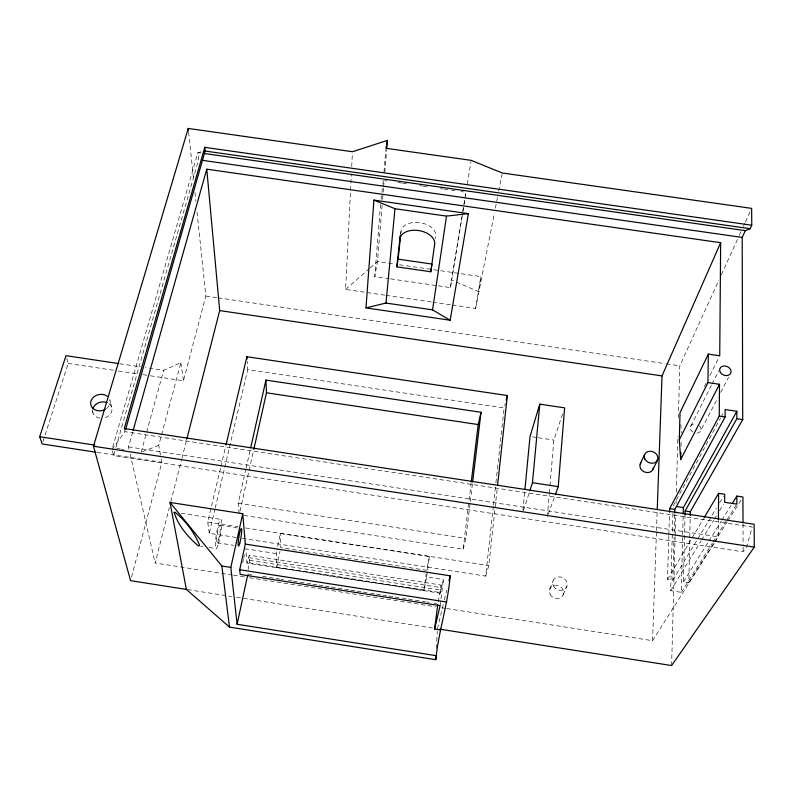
<?xml version="1.0" encoding="UTF-8"?>
<svg xmlns="http://www.w3.org/2000/svg" width="794" height="794" viewBox="0 0 794 794"><rect width="100%" height="100%" fill="white"/><g stroke="black" fill="none" stroke-linecap="round" stroke-linejoin="round"><path stroke-width="0.6" stroke-dasharray="3.97 2.98" d="M714.977 542.054L718.262 536.863L718.391 521.142M685.043 514.621L683.495 581.804L688.825 582.627L690.194 516.626M672.895 513.41L670.682 590.676L681.321 592.324L682.671 535.841M682.701 534.61L683.177 514.969M681.024 446.159L681.183 440.065M668.836 535.434L667.506 579.342L672.836 580.166L674.017 537.459M674.156 532.576L674.662 514.274M671.605 665.551L675.128 536.734M675.158 535.493L675.734 514.443M676.041 503.297L676.111 500.816M676.339 492.141L677.868 436.412M678.374 417.833L679.793 365.806L718.798 280.342M668.866 534.213L669.491 513.48M446.724 608.532L652.559 640.679L656.449 531.801M656.489 530.561L657.194 510.76M384.862 295.179L345.618 289.433L351.295 175.107M351.722 166.502L352.387 152.974M436.363 648.569L436.69 642.386M436.76 641.155L437.276 631.27M389.397 278.704L374.748 276.57L380.753 201.974M383.998 172.129L385.844 149.49M382.103 205.259L377.478 261.573L374.748 276.57M382.609 199.135L383.512 188.118M383.611 186.898L384.117 180.774M384.822 172.209L386.628 150.165M547.354 516.656L549.24 494.424M549.339 493.183L549.865 487.01M549.974 485.769L553.855 440.065L562.708 413.605M440.293 593.227L441.146 585.059L249.247 555.224L246.954 563.125L440.293 593.227L443.459 579.541L426.646 576.93L423.917 590.399L276.739 567.482L276.689 551.205M522.909 510.423L524.804 490.712M400.762 233.783L401.02 231.372A17.617 11.176 9 0 1 419.818 222.657A17.617 11.176 9 0 1 435.876 236.394L435.529 238.637M242.289 538.401L485.68 576.116L493.362 506.155M493.491 504.924L495.784 484.062M495.913 482.831L504.13 407.957L247.728 369.637L247.202 361.419M485.68 576.116L488.826 565.556L497.411 486.712M381.041 199.582L381.755 193.607M381.894 192.416L382.758 185.25M382.897 184.059L383.323 180.466M244.105 515.445L463.13 549.21L471.11 483.218M463.13 549.21L465.86 538.322L470.137 502.84M470.276 501.61L472.49 483.258M399.372 264.749L480.846 276.59L478.891 291.755L451.508 280.014L461.939 216.633M440.114 605.633L443.459 579.541M438.298 601.852L441.146 585.059M426.646 576.93L429.415 556.515L280.302 533.459L276.927 550.024M423.917 590.399L426.16 573.844M438.219 285.82L450.426 287.597L451.508 280.014M248.065 569.784L249.653 560.336L249.247 555.224M462.971 211.323L463.904 205.368M464.083 204.177L465.949 192.257L465.353 195.91M452.302 305.045L475.606 308.459L480.846 276.59M462.743 211.76L465.145 197.13M467.309 183.99L471.001 161.549M450.426 287.597L462.594 213.705M400.633 233.605L401.02 231.372M475.606 308.459L494.414 212.99M495.367 208.147L497.749 196.029M498.701 191.175L502.046 174.214M276.739 567.482L280.024 551.175M429.415 556.515L426.646 570.3L280.739 547.671L280.302 533.459M242.716 562.787L243.47 559.304M243.718 558.142L244.483 554.649M240.026 511.068L253.514 450.714M239.113 513.549L238.19 503.297L245.803 469.472M246.071 468.271L250.15 450.148M236.175 537.459L209.269 533.29L214.926 509.222M215.204 508.021L247.728 369.637M209.269 533.29L207.73 522.105L220.593 467.785M220.881 466.574L225.744 446.049M437.415 628.798L444.084 601.098M444.372 599.897L446.694 590.26M232.324 575.045L155.138 562.986L169.281 507.703M170.819 501.689L181.578 459.627M181.886 458.426L186.798 439.191M504.716 405.694L505.302 403.441M131.526 577.069L161.887 462.287L160.755 456.262M150.344 375.77L183.464 380.743L205.864 296.033L196.793 209.775M160.527 455.061L158.711 445.424L161.242 435.975M161.559 434.794L180.873 362.739L163.683 370.322L145.371 367.572M141.143 452.193L163.683 370.322M129.035 449.295L128.489 446.903L132.856 431.4M112.033 449.593L124.986 431.668L752.236 527.047L746.747 546.52L743.105 551.83L113.542 455.567L115.596 448.441M115.934 447.25L198.629 159.783L197.924 152.577L201.527 151.803M112.718 447.211L197.924 152.577L201.607 153.103M42.955 441.653L68.165 363.434L66.001 355.682M523.425 510.572L529.826 490.841M548.188 514.343L555.314 494.712M549.706 589.069L553.1 580.791M563.244 594.617L566.827 586.409M721.359 274.724L738.807 236.493M739.323 235.361L741.378 230.865M743.422 226.369L744.961 222.995M745.477 221.873L751.124 209.497M704.387 386.549L706.581 382.152M709.866 375.552L719.185 356.863M692.924 432.055A5.489 4.427 23.6 0 1 690.542 426.577L711.533 385.1M712.089 384.008L718.719 370.907M696.963 433.117A5.489 4.427 23.6 0 0 700.794 430.467L717.836 397.834M720.674 392.395L728.624 377.17M673.104 506.046L720.466 418.22M721.051 417.138L723.394 412.801M667.506 579.342L691.485 538.997M692.11 537.935L703.474 518.819M672.836 580.166L697.162 539.86M697.807 538.798L716.367 508.041M719.572 502.741L723.413 496.369M670.682 590.676L700.874 541.22M701.519 540.168L713.727 520.179M714.372 519.127L716.297 515.971M719.513 510.711L723.364 504.398M683.495 581.804L708.218 542.084M708.873 541.042L721.24 521.182M721.885 520.13L730.996 505.5M681.321 592.324L712.397 542.977M713.052 541.935L726.282 520.933M726.937 519.881L736.197 505.192M688.825 582.627L713.905 542.947M714.56 541.905L727.106 522.065M727.761 521.023L741.626 499.098M652.559 640.679L714.312 543.096M345.618 289.433L369.289 268.739M370.193 267.945L377.478 261.573L394.499 264.045M142.245 451.766L158.711 445.424M384.544 180.645L386.966 180.992M397.903 182.551L401.556 183.067M402.766 183.245L407.63 183.94M419.778 185.667L422.209 186.014M423.42 186.193L428.284 186.888M440.432 188.615L442.863 188.962M444.084 189.141L450.158 190.004M451.369 190.173L455.012 190.699M461.096 191.562L463.517 191.91M390.618 278.883L436.998 285.642M386.092 295.358L431.46 301.998M432.69 302.177L451.081 304.866M205.864 296.033L216.891 297.651M218.112 297.829L665.104 363.642M666.325 363.831L679.793 365.806M119.725 363.731L140.488 366.848M68.165 363.434L113.542 370.252M118.455 370.987L138.077 373.934M142.98 374.669L149.113 375.592M532.407 436.849L537.171 437.563M538.362 437.742L553.855 440.065M128.489 446.903L718.262 536.863M116.698 448.461L120.37 449.017M121.591 449.206L124.033 449.583M97.156 452.391L161.887 462.287M238.19 503.297L465.86 538.322M181.151 513.271L220.742 519.385M207.73 522.105L238.279 526.819M245.614 527.96L488.826 565.556M219.849 525.221L237.704 527.98M217.169 542.749L233.833 545.339M276.213 553.567L245.743 548.843L246.954 563.125M200.634 546.163L203.046 546.54M209.05 547.473L216.276 548.594M248.721 557.686L440.819 587.57M249.653 560.336L440.015 589.962M249.127 562.787L439.697 592.463M251.559 574.618L247.877 574.042L247.718 572.117M262.586 576.345L279.746 579.024M280.977 579.213L283.428 579.6M288.331 580.364L292.003 580.93M293.234 581.129L311.615 583.997M312.846 584.186L317.749 584.95M318.97 585.148L323.873 585.912M325.103 586.101L330.006 586.865M331.227 587.054L343.484 588.969M344.715 589.158L349.618 589.922M350.839 590.121L355.742 590.885M356.972 591.073L361.875 591.838M363.096 592.036L369.23 592.989M370.451 593.178L375.354 593.942M376.584 594.14L381.487 594.904M382.708 595.093L387.611 595.857M388.842 596.046L393.745 596.81M394.965 597.009L401.099 597.961M402.32 598.15L407.223 598.914M408.453 599.113L425.614 601.792M426.835 601.981L429.286 602.358M434.189 603.132L436.64 603.509M233.545 575.233L244.572 576.96M249.475 577.724L435.698 606.814M441.821 607.767L445.503 608.343M187.592 589.605L231.679 596.522M236.582 597.286L432.512 628.034M92.094 409.664L92.948 412.86M112.341 450.784L113.542 455.567M111.626 407.233L109.84 399.749A9.865 8.178 -12.4 0 1 106.118 408.92M124.271 428.542L124.986 431.668M130.137 454.079L155.138 562.986M180.873 362.739L183.464 380.743M188.625 132.151L193.557 178.978M194.977 192.525L195.89 201.15M680.825 424.443L681.371 432.74M743.015 523.812L743.085 545.736M743.085 546.957L743.105 551.83M699.494 425.862A5.489 4.427 23.6 0 1 700.794 430.467M690.542 426.577A5.489 4.427 23.6 0 1 695.752 423.976M109.076 403.769A9.766 8.129 -12.6 0 1 111.438 412.185A9.766 8.129 -12.6 0 1 103.24 418.16M99.875 418.17A9.766 8.129 -12.6 0 1 92.6 410.766M550.034 594.21A7.325 6.511 26.8 0 0 562.41 596.105A7.325 6.511 26.8 0 0 556.971 585.267A7.325 6.511 26.8 0 0 550.034 594.21M553.428 585.992A7.424 6.57 26.3 0 0 565.983 587.907A7.424 6.57 26.3 0 0 560.455 576.96A7.424 6.57 26.3 0 0 553.428 585.992M218.429 543.711A14.848 2.015 -80.6 0 0 221.228 519.653A14.848 2.015 -80.6 0 0 215.789 538.64A14.848 2.015 -80.6 0 0 218.429 543.711M218.479 539.781A8.903 1.211 -80.6 0 0 220.146 525.37A8.903 1.211 -80.6 0 0 216.881 536.813A8.903 1.211 -80.6 0 0 218.479 539.781"/><path stroke-width="1.19" d="M674.702 513.053L674.801 509.391L725.111 416.979L725.15 409.545L736.842 411.282L736.842 418.716L685.133 510.959L685.043 514.621M718.401 519.931L718.61 493.332L724.694 494.255L724.644 502.294L736.862 504.14L736.852 496.091L742.946 497.014L743.015 522.591M669.531 512.259L669.64 508.607L719.245 416.106L719.503 384.296L707.95 382.589L679.307 439.836L680.676 459.587L719.503 384.296M133.194 430.209L206.777 169.172L720.654 242.706L719.731 355.762L708.337 354.094L680.031 412.592L679.307 439.836M707.95 382.589L708.337 354.094M690.224 515.405L690.304 511.743L742.718 419.589L742.192 237.426L745.318 230.637L750.151 228.702L751.769 225.218L751.64 208.375L502.284 173.003L471.199 160.368L385.944 148.299L387.432 140.379L352.447 151.743L188.238 128.449L93.474 446.228L130.573 580.662L186.372 589.416L229.496 627.111L435.777 659.685C438.506 631.349 447.995 604.254 450.168 575.809L245.316 544.098L242.746 513.708L170.005 502.433L186.372 589.416M683.207 513.738L683.356 507.604L736.842 411.282M680.676 459.587L680.865 452.262M657.243 509.53L662.017 375.899L720.654 242.706M435.777 659.685L435.906 657.214M365.984 307.883L373.914 200.108L468.361 213.646L450.168 320.24L365.984 307.883L385.973 303.05L432.571 309.878L450.168 320.24M555.314 494.712L558.242 486.633L564.633 407.858L539.781 404.146L530.025 436.482L524.923 489.471M386.728 148.944L387.432 140.379M529.826 490.841L532.466 482.722L539.781 404.146M385.973 303.05L394.985 208.723L373.914 200.108M400.642 234.994L398.131 259.142L431.976 264.055L430.785 271.776L396.802 266.834L400.245 235.828M497.55 485.471L507.336 395.541L246.904 356.724L226.032 444.848M471.259 481.998L478.216 424.562L481.035 412.294L265.93 380.098L250.696 447.737M472.638 482.037L481.035 412.294M440.045 629.88L434.596 629.027L437.712 604.909M430.785 271.776L434.665 244.234A17.686 11.126 9.1 0 0 418.527 230.528A17.686 11.126 9.1 0 0 399.67 239.173M432.571 309.878L446.516 216.117L468.361 213.646M396.802 266.834L398.131 259.142M436.76 655.775L237.128 624.283L247.619 575.243M434.596 629.027L440.114 605.633L240.185 574.419L239.728 569.745L245.316 544.098M237.128 624.283L230.826 567.412L242.746 513.708M253.782 449.503L266.466 392.782L265.93 380.098M449.007 580.632L450.168 575.809M186.798 439.191L219.69 310.583L206.777 169.172M506.175 400.057L507.336 395.541M751.769 225.218L204.783 147.327L124.271 428.542L754.121 524.258L754.3 547.126L671.605 665.551L439.846 629.185M125.67 429.286L205.12 151.029L204.783 147.327M95.935 452.203L42.201 443.985L39.7 436.71L66.001 355.682L118.505 363.553M640.182 464.093L644.539 454.704M653.105 469.105L657.64 459.756M704.099 517.757L718.61 493.332M732.296 503.406L736.852 496.091M205.12 151.029L750.151 228.702M204.058 153.45L745.318 230.637M202.311 160.309L742.192 237.426M394.985 208.723L446.516 216.117M219.69 310.583L662.017 375.899M719.245 416.106L725.111 416.979M736.842 418.716L742.718 419.589M266.466 392.782L478.216 424.562M532.466 482.722L558.242 486.633M676.518 506.562L683.356 507.604M669.64 508.607L674.801 509.391M685.133 510.959L690.304 511.743M39.7 436.71L94.704 445.106M93.474 446.228L754.3 547.126M170.005 502.433L221.863 566.013L230.826 567.412M239.728 569.745L446.883 602.06M221.863 566.013L229.496 627.111M188.238 128.449L188.496 130.921M246.904 356.724L247.053 359.077M92.918 408.622A9.766 8.129 -12.6 0 1 107.051 402.618M105.404 409.357A9.865 8.178 -12.4 0 1 92.451 407.927A9.865 8.178 -12.4 0 1 94.039 396.772A9.865 8.178 -12.4 0 1 107.259 396.256M653.393 467.616A6.938 5.756 23.5 0 1 644.659 472.023A6.938 5.756 23.5 0 1 640.917 462.783M174.184 512.388C177.975 525.38 187.97 537.022 198.232 545.796L199.274 545.845L199.453 544.753C194.183 532.367 185.707 520.725 175.156 512.338L174.184 512.388M720.376 372.436A5.905 4.625 22.3 0 0 730.321 373.885A5.905 4.625 22.3 0 0 725.369 366.024A5.905 4.625 22.3 0 0 720.376 372.436M645.046 459.329A7.027 5.806 23.2 0 0 656.896 461.086A7.027 5.806 23.2 0 0 651.298 451.32A7.027 5.806 23.2 0 0 645.046 459.329M239.798 543.096A8.913 1.062 -80.7 0 0 241.535 528.685A8.913 1.062 -80.7 0 0 238.448 540.158A8.913 1.062 -80.7 0 0 239.798 543.096"/></g></svg>
